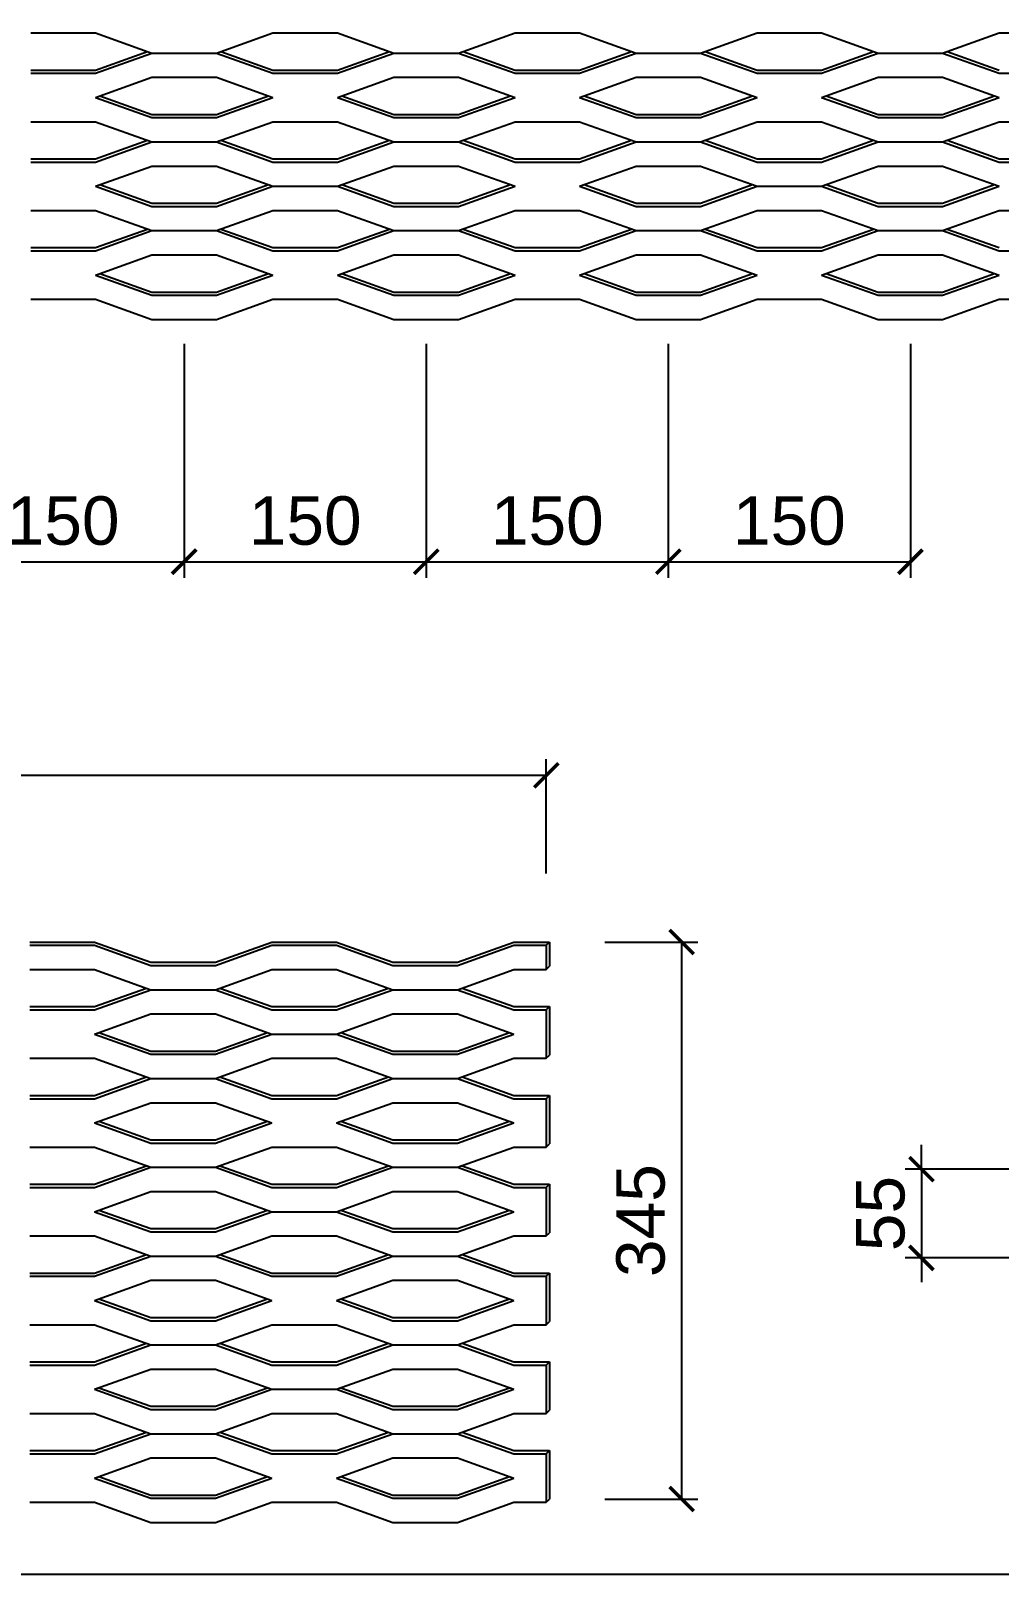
# Model space of a CAD drawing. Header units: millimetres. Extents: x 1664 to 41320, y 4122 to 31095.
# Drawn here: x 25022 to 28022, y 5202 to 9982 of the extents above; entities that cross this region are included whole.
import ezdxf

# ---------------------------------------------------------------- set-up
doc = ezdxf.new("R2010")
doc.units = ezdxf.units.MM
doc.layers.get('DEFPOINTS').update_dxf_attribs({"color": 150})
doc.layers.add('DIM', color=7, linetype='Continuous')
doc.layers.add('ELE-8', color=8, linetype='Continuous')
doc.styles.add('ARIAL', font='arial.ttf')
doc.dimstyles.new('DIM-1-50', dxfattribs={"dimscale": 50, "dimtxt": 3, "dimasz": 1.5, "dimexe": 1, "dimexo": 1.5, "dimgap": 1, "dimtad": 1, "dimdec": 3, "dimdsep": 46, "dimtxsty": 'ARIAL', "dimblk1": 'ARCHTICK', "dimblk2": 'ARCHTICK', "dimsah": 1, "dimcen": 0, "dimclrd": 256, "dimclre": 256, "dimclrt": 3, "dimazin": 2, "dimtfac": 1, "dimtdec": 3, "dimtix": 1, "dimtmove": 2, "dimatfit": 3, "dimldrblk": 'ARCHTICK', "dimfxl": 1, "dimtolj": 1, "dimtzin": 0, "dimarcsym": 0})

# ---------------------------------------------------------------- blocks, each defined once
blk = doc.blocks.new('_ArchTick')
at = {"color": 0, "linetype": 'ByBlock', "const_width": 0.15}
blk.add_lwpolyline([(-0.5, -0.5), (0.5, 0.5)], dxfattribs=at)
blk = doc.blocks.new('*D291')
at = {"layer": 'DEFPOINTS', "color": 0, "transparency": 16777216}
for p in [(24746.6, 9088), (25496.6, 9088), (25496.6, 8337.8)]:
    blk.add_point(p, dxfattribs=at)
at = {"layer": 'DIM', "lineweight": -2, "transparency": 16777216}
for p, q in [((24746.6, 9013), (24746.6, 8287.8)), ((25496.6, 9013), (25496.6, 8287.8)), ((24746.6, 8337.8), (25496.6, 8337.8))]:
    blk.add_line(p, q, dxfattribs=at)
at = {"layer": 'DIM', "lineweight": -2, "transparency": 16777216, "xscale": 75, "yscale": 75, "zscale": 75, "rotation": 180}
blk.add_blockref('_ArchTick', (24746.6, 8337.8), dxfattribs=at)
at = {"layer": 'DIM', "lineweight": -2, "transparency": 16777216, "xscale": 75, "yscale": 75, "zscale": 75}
blk.add_blockref('_ArchTick', (25496.6, 8337.8), dxfattribs=at)
at = {"layer": 'DIM', "color": 3, "transparency": 16777216, "insert": (25121.6, 8464.3), "char_height": 150, "attachment_point": 5, "style": 'ARIAL'}
blk.add_mtext('\\A1;150', dxfattribs=at)
blk = doc.blocks.new('*D292')
at = {"layer": 'DEFPOINTS', "color": 0, "transparency": 16777216}
for p in [(25496.6, 9088), (26246.6, 9088), (26246.6, 8337.8)]:
    blk.add_point(p, dxfattribs=at)
at = {"layer": 'DIM', "lineweight": -2, "transparency": 16777216}
for p, q in [((25496.6, 9013), (25496.6, 8287.8)), ((26246.6, 9013), (26246.6, 8287.8)), ((25496.6, 8337.8), (26246.6, 8337.8))]:
    blk.add_line(p, q, dxfattribs=at)
at = {"layer": 'DIM', "lineweight": -2, "transparency": 16777216, "xscale": 75, "yscale": 75, "zscale": 75, "rotation": 180}
blk.add_blockref('_ArchTick', (25496.6, 8337.8), dxfattribs=at)
at = {"layer": 'DIM', "lineweight": -2, "transparency": 16777216, "xscale": 75, "yscale": 75, "zscale": 75}
blk.add_blockref('_ArchTick', (26246.6, 8337.8), dxfattribs=at)
at = {"layer": 'DIM', "color": 3, "transparency": 16777216, "insert": (25871.6, 8464.3), "char_height": 150, "attachment_point": 5, "style": 'ARIAL'}
blk.add_mtext('\\A1;150', dxfattribs=at)
blk = doc.blocks.new('*D293')
at = {"layer": 'DEFPOINTS', "color": 0, "transparency": 16777216}
for p in [(26246.6, 9088), (26996.6, 9088), (26996.6, 8337.8)]:
    blk.add_point(p, dxfattribs=at)
at = {"layer": 'DIM', "lineweight": -2, "transparency": 16777216}
for p, q in [((26246.6, 9013), (26246.6, 8287.8)), ((26996.6, 9013), (26996.6, 8287.8)), ((26246.6, 8337.8), (26996.6, 8337.8))]:
    blk.add_line(p, q, dxfattribs=at)
at = {"layer": 'DIM', "lineweight": -2, "transparency": 16777216, "xscale": 75, "yscale": 75, "zscale": 75, "rotation": 180}
blk.add_blockref('_ArchTick', (26246.6, 8337.8), dxfattribs=at)
at = {"layer": 'DIM', "lineweight": -2, "transparency": 16777216, "xscale": 75, "yscale": 75, "zscale": 75}
blk.add_blockref('_ArchTick', (26996.6, 8337.8), dxfattribs=at)
at = {"layer": 'DIM', "color": 3, "transparency": 16777216, "insert": (26621.6, 8464.3), "char_height": 150, "attachment_point": 5, "style": 'ARIAL'}
blk.add_mtext('\\A1;150', dxfattribs=at)
blk = doc.blocks.new('*D294')
at = {"layer": 'DEFPOINTS', "color": 0, "transparency": 16777216}
for p in [(26996.6, 9088), (27746.6, 9088), (27746.6, 8337.8)]:
    blk.add_point(p, dxfattribs=at)
at = {"layer": 'DIM', "lineweight": -2, "transparency": 16777216}
for p, q in [((26996.6, 9013), (26996.6, 8287.8)), ((27746.6, 9013), (27746.6, 8287.8)), ((26996.6, 8337.8), (27746.6, 8337.8))]:
    blk.add_line(p, q, dxfattribs=at)
at = {"layer": 'DIM', "lineweight": -2, "transparency": 16777216, "xscale": 75, "yscale": 75, "zscale": 75, "rotation": 180}
blk.add_blockref('_ArchTick', (26996.6, 8337.8), dxfattribs=at)
at = {"layer": 'DIM', "lineweight": -2, "transparency": 16777216, "xscale": 75, "yscale": 75, "zscale": 75}
blk.add_blockref('_ArchTick', (27746.6, 8337.8), dxfattribs=at)
at = {"layer": 'DIM', "color": 3, "transparency": 16777216, "insert": (27371.6, 8464.3), "char_height": 150, "attachment_point": 5, "style": 'ARIAL'}
blk.add_mtext('\\A1;150', dxfattribs=at)
blk = doc.blocks.new('*D295')
at = {"layer": 'DEFPOINTS', "color": 0, "transparency": 16777216}
for p in [(26618.4, 7676.3), (22128.4, 7307), (26618.4, 7297)]:
    blk.add_point(p, dxfattribs=at)
at = {"layer": 'DIM', "lineweight": -2, "transparency": 16777216}
for p, q in [((22128.4, 7382), (22128.4, 7726.3)), ((26618.4, 7372), (26618.4, 7726.3)), ((22128.4, 7676.3), (26618.4, 7676.3))]:
    blk.add_line(p, q, dxfattribs=at)
at = {"layer": 'DIM', "lineweight": -2, "transparency": 16777216, "xscale": 75, "yscale": 75, "zscale": 75, "rotation": 180}
blk.add_blockref('_ArchTick', (22128.4, 7676.3), dxfattribs=at)
at = {"layer": 'DIM', "lineweight": -2, "transparency": 16777216, "xscale": 75, "yscale": 75, "zscale": 75}
blk.add_blockref('_ArchTick', (26618.4, 7676.3), dxfattribs=at)
at = {"layer": 'DIM', "color": 3, "transparency": 16777216, "insert": (24373.4, 7802.9), "char_height": 150, "attachment_point": 5, "style": 'ARIAL'}
blk.add_mtext('\\A1;898', dxfattribs=at)
blk = doc.blocks.new('*D296')
at = {"layer": 'DEFPOINTS', "color": 0, "transparency": 16777216}
for p in [(26724.9, 7159.9), (26724.9, 5434.9), (27037.9, 5434.9)]:
    blk.add_point(p, dxfattribs=at)
at = {"layer": 'DIM', "lineweight": -2, "transparency": 16777216}
for p, q in [((26799.9, 7159.9), (27087.9, 7159.9)), ((27037.9, 7159.9), (27037.9, 5434.9)), ((26799.9, 5434.9), (27087.9, 5434.9))]:
    blk.add_line(p, q, dxfattribs=at)
at = {"layer": 'DIM', "lineweight": -2, "transparency": 16777216, "xscale": 75, "yscale": 75, "zscale": 75}
for p, rotation in [((27037.9, 7159.9), 90), ((27037.9, 5434.9), 270)]:
    blk.add_blockref('_ArchTick', p, dxfattribs=dict(at, rotation=rotation))
at = {"layer": 'DIM', "color": 3, "transparency": 16777216, "insert": (26911.2, 6297.4), "char_height": 150, "attachment_point": 5, "rotation": 90, "style": 'ARIAL'}
blk.add_mtext('\\A1;345', dxfattribs=at)
blk = doc.blocks.new('*D282')
at = {"layer": 'DEFPOINTS', "color": 0, "transparency": 16777216}
for p in [(28413.6, 6456.6), (27780.7, 6181.6), (28413.6, 6181.6)]:
    blk.add_point(p, dxfattribs=at)
at = {"layer": 'DIM', "lineweight": -2, "transparency": 16777216}
for p, q in [((27780.7, 6456.6), (27780.7, 6531.6)), ((28338.6, 6456.6), (27730.7, 6456.6)), ((27780.7, 6456.6), (27780.7, 6181.6)), ((28338.6, 6181.6), (27730.7, 6181.6)), ((27780.7, 6181.6), (27780.7, 6106.6))]:
    blk.add_line(p, q, dxfattribs=at)
at = {"layer": 'DIM', "lineweight": -2, "transparency": 16777216, "xscale": 75, "yscale": 75, "zscale": 75}
for p, rotation in [((27780.7, 6456.6), 270), ((27780.7, 6181.6), 90)]:
    blk.add_blockref('_ArchTick', p, dxfattribs=dict(at, rotation=rotation))
at = {"layer": 'DIM', "color": 3, "transparency": 16777216, "insert": (27654.4, 6319.1), "char_height": 150, "attachment_point": 5, "rotation": 90, "style": 'ARIAL'}
blk.add_mtext('\\A1;55', dxfattribs=at)

msp = doc.modelspace()

# ---------------------------------------------------------------- linework, layer by layer
msp.add_lwpolyline([(21738.4051, 5202.4699), (30754.7525, 5202.4699), (30754.7525, 12936.2196), (21738.4051, 12936.2196)], close=True)
at = {"layer": 'ELE-8'}
for p, q in [((25021.5585, 9975.5162), (25121.5585, 9975.5162)), ((25121.5585, 9975.5162), (25221.5585, 9975.5162)), ((25221.5585, 9975.5162), (25396.5585, 9913.0162)), ((25596.5585, 9913.0162), (25771.5585, 9975.5162)), ((25771.5585, 9975.5162), (25971.5585, 9975.5162)), ((25971.5585, 9975.5162), (26146.5585, 9913.0162)), ((26346.5585, 9913.0162), (26521.5585, 9975.5162)), ((26521.5585, 9975.5162), (26621.5585, 9975.5162)), ((26621.5585, 9975.5162), (26721.5585, 9975.5162)), ((26721.5585, 9975.5162), (26896.5585, 9913.0162)), ((27096.5585, 9913.0162), (27271.5585, 9975.5162)), ((27271.5585, 9975.5162), (27471.5585, 9975.5162)), ((27471.5585, 9975.5162), (27646.5585, 9913.0162)), ((27846.5585, 9913.0162), (28021.5585, 9975.5162)), ((28021.5585, 9975.5162), (28121.5585, 9975.5162)), ((25221.5585, 9860.5162), (25382.5585, 9918.0162)), ((25221.5585, 9850.5162), (25396.5585, 9913.0162)), ((25396.5585, 9913.0162), (25596.5585, 9913.0162)), ((25596.5585, 9913.0162), (25771.5585, 9850.5162)), ((25610.5585, 9918.0162), (25771.5585, 9860.5162)), ((25971.5585, 9860.5162), (26132.5585, 9918.0162)), ((25971.5585, 9850.5162), (26146.5585, 9913.0162)), ((26146.5585, 9913.0162), (26346.5585, 9913.0162)), ((26346.5585, 9913.0162), (26521.5585, 9850.5162)), ((26360.5585, 9918.0162), (26521.5585, 9860.5162)), ((26721.5585, 9860.5162), (26882.5585, 9918.0162)), ((26721.5585, 9850.5162), (26896.5585, 9913.0162)), ((26896.5585, 9913.0162), (27096.5585, 9913.0162)), ((27096.5585, 9913.0162), (27271.5585, 9850.5162)), ((27110.5585, 9918.0162), (27271.5585, 9860.5162)), ((27471.5585, 9860.5162), (27632.5585, 9918.0162)), ((27471.5585, 9850.5162), (27646.5585, 9913.0162)), ((27646.5585, 9913.0162), (27846.5585, 9913.0162)), ((27846.5585, 9913.0162), (28021.5585, 9850.5162)), ((27860.5585, 9918.0162), (28021.5585, 9860.5162)), ((25021.5585, 9860.5162), (25131.5585, 9860.5162)), ((25021.5585, 9850.5162), (25121.5585, 9850.5162)), ((25121.5585, 9850.5162), (25221.5585, 9850.5162)), ((25131.5585, 9860.5162), (25221.5585, 9860.5162)), ((25771.5585, 9860.5162), (25971.5585, 9860.5162)), ((25771.5585, 9850.5162), (25971.5585, 9850.5162)), ((26521.5585, 9860.5162), (26631.5585, 9860.5162)), ((26521.5585, 9850.5162), (26621.5585, 9850.5162)), ((26621.5585, 9850.5162), (26721.5585, 9850.5162)), ((26631.5585, 9860.5162), (26721.5585, 9860.5162)), ((27271.5585, 9860.5162), (27471.5585, 9860.5162)), ((27271.5585, 9850.5162), (27471.5585, 9850.5162)), ((28021.5585, 9850.5162), (28121.5585, 9850.5162)), ((25221.5585, 9775.5162), (25396.5585, 9838.0162)), ((25396.5585, 9838.0162), (25596.5585, 9838.0162)), ((25596.5585, 9838.0162), (25771.5585, 9775.5162)), ((25971.5585, 9775.5162), (26146.5585, 9838.0162)), ((26146.5585, 9838.0162), (26346.5585, 9838.0162)), ((26346.5585, 9838.0162), (26521.5585, 9775.5162)), ((26721.5585, 9775.5162), (26896.5585, 9838.0162)), ((26896.5585, 9838.0162), (27096.5585, 9838.0162)), ((27096.5585, 9838.0162), (27271.5585, 9775.5162)), ((27471.5585, 9775.5162), (27646.5585, 9838.0162)), ((27646.5585, 9838.0162), (27846.5585, 9838.0162)), ((27846.5585, 9838.0162), (28021.5585, 9775.5162)), ((25221.5585, 9775.5162), (25396.5585, 9713.0162)), ((25235.5585, 9780.5162), (25396.5585, 9723.0162)), ((25596.5585, 9723.0162), (25757.5585, 9780.5162)), ((25596.5585, 9713.0162), (25771.5585, 9775.5162)), ((25971.5585, 9775.5162), (26146.5585, 9713.0162)), ((25985.5585, 9780.5162), (26146.5585, 9723.0162)), ((26346.5585, 9723.0162), (26507.5585, 9780.5162)), ((26346.5585, 9713.0162), (26521.5585, 9775.5162)), ((26721.5585, 9775.5162), (26896.5585, 9713.0162)), ((26735.5585, 9780.5162), (26896.5585, 9723.0162)), ((27096.5585, 9723.0162), (27257.5585, 9780.5162)), ((27096.5585, 9713.0162), (27271.5585, 9775.5162)), ((27471.5585, 9775.5162), (27646.5585, 9713.0162)), ((27485.5585, 9780.5162), (27646.5585, 9723.0162)), ((27846.5585, 9723.0162), (28007.5585, 9780.5162)), ((27846.5585, 9713.0162), (28021.5585, 9775.5162)), ((25396.5585, 9723.0162), (25596.5585, 9723.0162)), ((25396.5585, 9713.0162), (25596.5585, 9713.0162)), ((26146.5585, 9723.0162), (26346.5585, 9723.0162)), ((26146.5585, 9713.0162), (26346.5585, 9713.0162)), ((26896.5585, 9723.0162), (27096.5585, 9723.0162)), ((26896.5585, 9713.0162), (27096.5585, 9713.0162)), ((27646.5585, 9723.0162), (27846.5585, 9723.0162)), ((27646.5585, 9713.0162), (27846.5585, 9713.0162)), ((25021.5585, 9700.5162), (25121.5585, 9700.5162)), ((25121.5585, 9700.5162), (25221.5585, 9700.5162)), ((25221.5585, 9700.5162), (25396.5585, 9638.0162)), ((25596.5585, 9638.0162), (25771.5585, 9700.5162)), ((25771.5585, 9700.5162), (25971.5585, 9700.5162)), ((25971.5585, 9700.5162), (26146.5585, 9638.0162)), ((26346.5585, 9638.0162), (26521.5585, 9700.5162)), ((26521.5585, 9700.5162), (26621.5585, 9700.5162)), ((26621.5585, 9700.5162), (26721.5585, 9700.5162)), ((26721.5585, 9700.5162), (26896.5585, 9638.0162)), ((27096.5585, 9638.0162), (27271.5585, 9700.5162)), ((27271.5585, 9700.5162), (27471.5585, 9700.5162)), ((27471.5585, 9700.5162), (27646.5585, 9638.0162)), ((27846.5585, 9638.0162), (28021.5585, 9700.5162)), ((28021.5585, 9700.5162), (28121.5585, 9700.5162)), ((25221.5585, 9585.5162), (25382.5585, 9643.0162)), ((25221.5585, 9575.5162), (25396.5585, 9638.0162)), ((25396.5585, 9638.0162), (25596.5585, 9638.0162)), ((25596.5585, 9638.0162), (25771.5585, 9575.5162)), ((25610.5585, 9643.0162), (25771.5585, 9585.5162)), ((25971.5585, 9585.5162), (26132.5585, 9643.0162)), ((25971.5585, 9575.5162), (26146.5585, 9638.0162)), ((26146.5585, 9638.0162), (26346.5585, 9638.0162)), ((26346.5585, 9638.0162), (26521.5585, 9575.5162)), ((26360.5585, 9643.0162), (26521.5585, 9585.5162)), ((26721.5585, 9585.5162), (26882.5585, 9643.0162)), ((26721.5585, 9575.5162), (26896.5585, 9638.0162)), ((26896.5585, 9638.0162), (27096.5585, 9638.0162)), ((27096.5585, 9638.0162), (27271.5585, 9575.5162)), ((27110.5585, 9643.0162), (27271.5585, 9585.5162)), ((27471.5585, 9585.5162), (27632.5585, 9643.0162)), ((27471.5585, 9575.5162), (27646.5585, 9638.0162)), ((27646.5585, 9638.0162), (27846.5585, 9638.0162)), ((27846.5585, 9638.0162), (28021.5585, 9575.5162)), ((27860.5585, 9643.0162), (28021.5585, 9585.5162)), ((25021.5585, 9585.5162), (25131.5585, 9585.5162)), ((25021.5585, 9575.5162), (25121.5585, 9575.5162)), ((25121.5585, 9575.5162), (25221.5585, 9575.5162)), ((25131.5585, 9585.5162), (25221.5585, 9585.5162)), ((25221.5585, 9500.5162), (25396.5585, 9563.0162)), ((25396.5585, 9563.0162), (25596.5585, 9563.0162)), ((25596.5585, 9563.0162), (25771.5585, 9500.5162)), ((25771.5585, 9585.5162), (25971.5585, 9585.5162)), ((25771.5585, 9575.5162), (25971.5585, 9575.5162)), ((25971.5585, 9500.5162), (26146.5585, 9563.0162)), ((26146.5585, 9563.0162), (26346.5585, 9563.0162)), ((26346.5585, 9563.0162), (26521.5585, 9500.5162)), ((26521.5585, 9585.5162), (26631.5585, 9585.5162)), ((26521.5585, 9575.5162), (26621.5585, 9575.5162)), ((26621.5585, 9575.5162), (26721.5585, 9575.5162)), ((26631.5585, 9585.5162), (26721.5585, 9585.5162)), ((26721.5585, 9500.5162), (26896.5585, 9563.0162)), ((26896.5585, 9563.0162), (27096.5585, 9563.0162)), ((27096.5585, 9563.0162), (27271.5585, 9500.5162)), ((27271.5585, 9585.5162), (27471.5585, 9585.5162)), ((27271.5585, 9575.5162), (27471.5585, 9575.5162)), ((27471.5585, 9500.5162), (27646.5585, 9563.0162)), ((27646.5585, 9563.0162), (27846.5585, 9563.0162)), ((27846.5585, 9563.0162), (28021.5585, 9500.5162)), ((28021.5585, 9585.5162), (28131.5585, 9585.5162)), ((28021.5585, 9575.5162), (28121.5585, 9575.5162)), ((25221.5585, 9500.5162), (25396.5585, 9438.0162)), ((25235.5585, 9505.5162), (25396.5585, 9448.0162)), ((25596.5585, 9448.0162), (25757.5585, 9505.5162)), ((25596.5585, 9438.0162), (25771.5585, 9500.5162)), ((25771.5585, 9500.5162), (25971.5585, 9500.5162)), ((25971.5585, 9500.5162), (26146.5585, 9438.0162)), ((25985.5585, 9505.5162), (26146.5585, 9448.0162)), ((26346.5585, 9448.0162), (26507.5585, 9505.5162)), ((26346.5585, 9438.0162), (26521.5585, 9500.5162)), ((26721.5585, 9500.5162), (26896.5585, 9438.0162)), ((26735.5585, 9505.5162), (26896.5585, 9448.0162)), ((27096.5585, 9448.0162), (27257.5585, 9505.5162)), ((27096.5585, 9438.0162), (27271.5585, 9500.5162)), ((27271.5585, 9500.5162), (27471.5585, 9500.5162)), ((27471.5585, 9500.5162), (27646.5585, 9438.0162)), ((27485.5585, 9505.5162), (27646.5585, 9448.0162)), ((27846.5585, 9448.0162), (28007.5585, 9505.5162)), ((27846.5585, 9438.0162), (28021.5585, 9500.5162)), ((25021.5585, 9425.5162), (25121.5585, 9425.5162)), ((25121.5585, 9425.5162), (25221.5585, 9425.5162)), ((25221.5585, 9425.5162), (25396.5585, 9363.0162)), ((25396.5585, 9448.0162), (25596.5585, 9448.0162)), ((25396.5585, 9438.0162), (25596.5585, 9438.0162)), ((25596.5585, 9363.0162), (25771.5585, 9425.5162)), ((25771.5585, 9425.5162), (25971.5585, 9425.5162)), ((25971.5585, 9425.5162), (26146.5585, 9363.0162)), ((26146.5585, 9448.0162), (26346.5585, 9448.0162)), ((26146.5585, 9438.0162), (26346.5585, 9438.0162)), ((26346.5585, 9363.0162), (26521.5585, 9425.5162)), ((26521.5585, 9425.5162), (26621.5585, 9425.5162)), ((26621.5585, 9425.5162), (26721.5585, 9425.5162)), ((26721.5585, 9425.5162), (26896.5585, 9363.0162)), ((26896.5585, 9448.0162), (27096.5585, 9448.0162)), ((26896.5585, 9438.0162), (27096.5585, 9438.0162)), ((27096.5585, 9363.0162), (27271.5585, 9425.5162)), ((27271.5585, 9425.5162), (27471.5585, 9425.5162)), ((27471.5585, 9425.5162), (27646.5585, 9363.0162)), ((27646.5585, 9448.0162), (27846.5585, 9448.0162)), ((27646.5585, 9438.0162), (27846.5585, 9438.0162)), ((27846.5585, 9363.0162), (28021.5585, 9425.5162)), ((28021.5585, 9425.5162), (28121.5585, 9425.5162)), ((25221.5585, 9310.5162), (25382.5585, 9368.0162)), ((25610.5585, 9368.0162), (25771.5585, 9310.5162)), ((25971.5585, 9310.5162), (26132.5585, 9368.0162)), ((26360.5585, 9368.0162), (26521.5585, 9310.5162)), ((26721.5585, 9310.5162), (26882.5585, 9368.0162)), ((27110.5585, 9368.0162), (27271.5585, 9310.5162)), ((27471.5585, 9310.5162), (27632.5585, 9368.0162)), ((27860.5585, 9368.0162), (28021.5585, 9310.5162)), ((25221.5585, 9300.5162), (25396.5585, 9363.0162)), ((25396.5585, 9363.0162), (25596.5585, 9363.0162)), ((25596.5585, 9363.0162), (25771.5585, 9300.5162)), ((25971.5585, 9300.5162), (26146.5585, 9363.0162)), ((26146.5585, 9363.0162), (26346.5585, 9363.0162)), ((26346.5585, 9363.0162), (26521.5585, 9300.5162)), ((26721.5585, 9300.5162), (26896.5585, 9363.0162)), ((26896.5585, 9363.0162), (27096.5585, 9363.0162)), ((27096.5585, 9363.0162), (27271.5585, 9300.5162)), ((27471.5585, 9300.5162), (27646.5585, 9363.0162)), ((27646.5585, 9363.0162), (27846.5585, 9363.0162)), ((27846.5585, 9363.0162), (28021.5585, 9300.5162)), ((25021.5585, 9310.5162), (25131.5585, 9310.5162)), ((25021.5585, 9300.5162), (25121.5585, 9300.5162)), ((25121.5585, 9300.5162), (25221.5585, 9300.5162)), ((25131.5585, 9310.5162), (25221.5585, 9310.5162)), ((25221.5585, 9225.5162), (25396.5585, 9288.0162)), ((25396.5585, 9288.0162), (25596.5585, 9288.0162)), ((25596.5585, 9288.0162), (25771.5585, 9225.5162)), ((25771.5585, 9310.5162), (25971.5585, 9310.5162)), ((25771.5585, 9300.5162), (25971.5585, 9300.5162)), ((25971.5585, 9225.5162), (26146.5585, 9288.0162)), ((26146.5585, 9288.0162), (26346.5585, 9288.0162)), ((26346.5585, 9288.0162), (26521.5585, 9225.5162)), ((26521.5585, 9310.5162), (26631.5585, 9310.5162)), ((26521.5585, 9300.5162), (26621.5585, 9300.5162)), ((26621.5585, 9300.5162), (26721.5585, 9300.5162)), ((26631.5585, 9310.5162), (26721.5585, 9310.5162)), ((26721.5585, 9225.5162), (26896.5585, 9288.0162)), ((26896.5585, 9288.0162), (27096.5585, 9288.0162)), ((27096.5585, 9288.0162), (27271.5585, 9225.5162)), ((27271.5585, 9310.5162), (27471.5585, 9310.5162)), ((27271.5585, 9300.5162), (27471.5585, 9300.5162)), ((27471.5585, 9225.5162), (27646.5585, 9288.0162)), ((27646.5585, 9288.0162), (27846.5585, 9288.0162)), ((27846.5585, 9288.0162), (28021.5585, 9225.5162)), ((28021.5585, 9300.5162), (28121.5585, 9300.5162)), ((25221.5585, 9225.5162), (25396.5585, 9163.0162)), ((25235.5585, 9230.5162), (25396.5585, 9173.0162)), ((25596.5585, 9173.0162), (25757.5585, 9230.5162)), ((25596.5585, 9163.0162), (25771.5585, 9225.5162)), ((25971.5585, 9225.5162), (26146.5585, 9163.0162)), ((25985.5585, 9230.5162), (26146.5585, 9173.0162)), ((26346.5585, 9173.0162), (26507.5585, 9230.5162)), ((26346.5585, 9163.0162), (26521.5585, 9225.5162)), ((26721.5585, 9225.5162), (26896.5585, 9163.0162)), ((26735.5585, 9230.5162), (26896.5585, 9173.0162)), ((27096.5585, 9173.0162), (27257.5585, 9230.5162)), ((27096.5585, 9163.0162), (27271.5585, 9225.5162)), ((27471.5585, 9225.5162), (27646.5585, 9163.0162)), ((27485.5585, 9230.5162), (27646.5585, 9173.0162)), ((27846.5585, 9173.0162), (28007.5585, 9230.5162)), ((27846.5585, 9163.0162), (28021.5585, 9225.5162)), ((25021.5585, 9150.5162), (25121.5585, 9150.5162)), ((25121.5585, 9150.5162), (25221.5585, 9150.5162)), ((25221.5585, 9150.5162), (25396.5585, 9088.0162)), ((25396.5585, 9173.0162), (25596.5585, 9173.0162)), ((25396.5585, 9163.0162), (25596.5585, 9163.0162)), ((25596.5585, 9088.0162), (25771.5585, 9150.5162)), ((25771.5585, 9150.5162), (25971.5585, 9150.5162)), ((25971.5585, 9150.5162), (26146.5585, 9088.0162)), ((26146.5585, 9173.0162), (26346.5585, 9173.0162)), ((26146.5585, 9163.0162), (26346.5585, 9163.0162)), ((26346.5585, 9088.0162), (26521.5585, 9150.5162)), ((26521.5585, 9150.5162), (26621.5585, 9150.5162)), ((26621.5585, 9150.5162), (26721.5585, 9150.5162)), ((26721.5585, 9150.5162), (26896.5585, 9088.0162)), ((26896.5585, 9173.0162), (27096.5585, 9173.0162)), ((26896.5585, 9163.0162), (27096.5585, 9163.0162)), ((27096.5585, 9088.0162), (27271.5585, 9150.5162)), ((27271.5585, 9150.5162), (27471.5585, 9150.5162)), ((27471.5585, 9150.5162), (27646.5585, 9088.0162)), ((27646.5585, 9173.0162), (27846.5585, 9173.0162)), ((27646.5585, 9163.0162), (27846.5585, 9163.0162)), ((27846.5585, 9088.0162), (28021.5585, 9150.5162)), ((28021.5585, 9150.5162), (28121.5585, 9150.5162)), ((25396.5585, 9088.0162), (25596.5585, 9088.0162)), ((26146.5585, 9088.0162), (26346.5585, 9088.0162)), ((26896.5585, 9088.0162), (27096.5585, 9088.0162)), ((27646.5585, 9088.0162), (27846.5585, 9088.0162)), ((25018.3575, 7159.9237), (25128.3575, 7159.9237)), ((25018.3575, 7149.9237), (25118.3575, 7149.9237)), ((25118.3575, 7149.9237), (25218.3575, 7149.9237)), ((25128.3575, 7159.9237), (25218.3575, 7159.9237)), ((25218.3575, 7159.9237), (25393.3575, 7097.4237)), ((25218.3575, 7149.9237), (25393.3575, 7087.4237)), ((25593.3575, 7097.4237), (25768.3575, 7159.9237)), ((25593.3575, 7087.4237), (25768.3575, 7149.9237)), ((25768.3575, 7159.9237), (25968.3575, 7159.9237)), ((25768.3575, 7149.9237), (25968.3575, 7149.9237)), ((25968.3575, 7159.9237), (26143.3575, 7097.4237)), ((25968.3575, 7149.9237), (26143.3575, 7087.4237)), ((26343.3575, 7097.4237), (26518.3575, 7159.9237)), ((26343.3575, 7087.4237), (26518.3575, 7149.9237)), ((26518.3575, 7159.9237), (26628.3575, 7159.9237)), ((26518.3575, 7149.9237), (26618.3575, 7149.9237)), ((26618.3575, 7149.9237), (26628.3575, 7159.9237)), ((26618.3575, 7149.9237), (26618.3575, 7074.9237)), ((26628.3575, 7159.9237), (26628.3575, 7084.9237)), ((25018.3575, 7074.9237), (25118.3575, 7074.9237)), ((25118.3575, 7074.9237), (25218.3575, 7074.9237)), ((25218.3575, 7074.9237), (25393.3575, 7012.4237)), ((25393.3575, 7097.4237), (25593.3575, 7097.4237)), ((25393.3575, 7087.4237), (25593.3575, 7087.4237)), ((25593.3575, 7012.4237), (25768.3575, 7074.9237)), ((25768.3575, 7074.9237), (25968.3575, 7074.9237)), ((25968.3575, 7074.9237), (26143.3575, 7012.4237)), ((26143.3575, 7097.4237), (26343.3575, 7097.4237)), ((26143.3575, 7087.4237), (26343.3575, 7087.4237)), ((26343.3575, 7012.4237), (26518.3575, 7074.9237)), ((26518.3575, 7074.9237), (26618.3575, 7074.9237)), ((26618.3575, 7074.9237), (26628.3575, 7084.9237)), ((25218.3575, 6959.9237), (25379.3575, 7017.4237)), ((25218.3575, 6949.9237), (25393.3575, 7012.4237)), ((25393.3575, 7012.4237), (25593.3575, 7012.4237)), ((25593.3575, 7012.4237), (25768.3575, 6949.9237)), ((25607.3575, 7017.4237), (25768.3575, 6959.9237)), ((25968.3575, 6959.9237), (26129.3575, 7017.4237)), ((25968.3575, 6949.9237), (26143.3575, 7012.4237)), ((26143.3575, 7012.4237), (26343.3575, 7012.4237)), ((26343.3575, 7012.4237), (26518.3575, 6949.9237)), ((26357.3575, 7017.4237), (26518.3575, 6959.9237)), ((25018.3575, 6959.9237), (25128.3575, 6959.9237)), ((25018.3575, 6949.9237), (25118.3575, 6949.9237)), ((25118.3575, 6949.9237), (25218.3575, 6949.9237)), ((25128.3575, 6959.9237), (25218.3575, 6959.9237)), ((25218.3575, 6874.9237), (25393.3575, 6937.4237)), ((25393.3575, 6937.4237), (25593.3575, 6937.4237)), ((25593.3575, 6937.4237), (25768.3575, 6874.9237)), ((25768.3575, 6959.9237), (25968.3575, 6959.9237)), ((25768.3575, 6949.9237), (25968.3575, 6949.9237)), ((25968.3575, 6874.9237), (26143.3575, 6937.4237)), ((26143.3575, 6937.4237), (26343.3575, 6937.4237)), ((26343.3575, 6937.4237), (26518.3575, 6874.9237)), ((26518.3575, 6959.9237), (26628.3575, 6959.9237)), ((26518.3575, 6949.9237), (26618.3575, 6949.9237)), ((26618.3575, 6949.9237), (26628.3575, 6959.9237)), ((26618.3575, 6949.9237), (26618.3575, 6799.9237)), ((26628.3575, 6959.9237), (26628.3575, 6809.9237)), ((25218.3575, 6874.9237), (25393.3575, 6812.4237)), ((25232.3575, 6879.9237), (25393.3575, 6822.4237)), ((25593.3575, 6822.4237), (25754.3575, 6879.9237)), ((25593.3575, 6812.4237), (25768.3575, 6874.9237)), ((25768.3575, 6874.9237), (25968.3575, 6874.9237)), ((25968.3575, 6874.9237), (26143.3575, 6812.4237)), ((25982.3575, 6879.9237), (26143.3575, 6822.4237)), ((26343.3575, 6822.4237), (26504.3575, 6879.9237)), ((26343.3575, 6812.4237), (26518.3575, 6874.9237)), ((25018.3575, 6799.9237), (25118.3575, 6799.9237)), ((25118.3575, 6799.9237), (25218.3575, 6799.9237)), ((25218.3575, 6799.9237), (25393.3575, 6737.4237)), ((25393.3575, 6822.4237), (25593.3575, 6822.4237)), ((25393.3575, 6812.4237), (25593.3575, 6812.4237)), ((25593.3575, 6737.4237), (25768.3575, 6799.9237)), ((25768.3575, 6799.9237), (25968.3575, 6799.9237)), ((25968.3575, 6799.9237), (26143.3575, 6737.4237)), ((26143.3575, 6822.4237), (26343.3575, 6822.4237)), ((26143.3575, 6812.4237), (26343.3575, 6812.4237)), ((26343.3575, 6737.4237), (26518.3575, 6799.9237)), ((26518.3575, 6799.9237), (26618.3575, 6799.9237)), ((26618.3575, 6799.9237), (26628.3575, 6809.9237)), ((25218.3575, 6684.9237), (25379.3575, 6742.4237)), ((25607.3575, 6742.4237), (25768.3575, 6684.9237)), ((25968.3575, 6684.9237), (26129.3575, 6742.4237)), ((26357.3575, 6742.4237), (26518.3575, 6684.9237)), ((25218.3575, 6674.9237), (25393.3575, 6737.4237)), ((25393.3575, 6737.4237), (25593.3575, 6737.4237)), ((25593.3575, 6737.4237), (25768.3575, 6674.9237)), ((25968.3575, 6674.9237), (26143.3575, 6737.4237)), ((26143.3575, 6737.4237), (26343.3575, 6737.4237)), ((26343.3575, 6737.4237), (26518.3575, 6674.9237)), ((25018.3575, 6684.9237), (25128.3575, 6684.9237)), ((25018.3575, 6674.9237), (25118.3575, 6674.9237)), ((25118.3575, 6674.9237), (25218.3575, 6674.9237)), ((25128.3575, 6684.9237), (25218.3575, 6684.9237)), ((25218.3575, 6599.9237), (25393.3575, 6662.4237)), ((25393.3575, 6662.4237), (25593.3575, 6662.4237)), ((25593.3575, 6662.4237), (25768.3575, 6599.9237)), ((25768.3575, 6684.9237), (25968.3575, 6684.9237)), ((25768.3575, 6674.9237), (25968.3575, 6674.9237)), ((25968.3575, 6599.9237), (26143.3575, 6662.4237)), ((26143.3575, 6662.4237), (26343.3575, 6662.4237)), ((26343.3575, 6662.4237), (26518.3575, 6599.9237)), ((26518.3575, 6684.9237), (26628.3575, 6684.9237)), ((26518.3575, 6674.9237), (26618.3575, 6674.9237)), ((26618.3575, 6674.9237), (26628.3575, 6684.9237)), ((26618.3575, 6674.9237), (26618.3575, 6524.9237)), ((26628.3575, 6684.9237), (26628.3575, 6534.9237)), ((25218.3575, 6599.9237), (25393.3575, 6537.4237)), ((25232.3575, 6604.9237), (25393.3575, 6547.4237)), ((25593.3575, 6547.4237), (25754.3575, 6604.9237)), ((25593.3575, 6537.4237), (25768.3575, 6599.9237)), ((25968.3575, 6599.9237), (26143.3575, 6537.4237)), ((25982.3575, 6604.9237), (26143.3575, 6547.4237)), ((26343.3575, 6547.4237), (26504.3575, 6604.9237)), ((26343.3575, 6537.4237), (26518.3575, 6599.9237)), ((25018.3575, 6524.9237), (25118.3575, 6524.9237)), ((25118.3575, 6524.9237), (25218.3575, 6524.9237)), ((25218.3575, 6524.9237), (25393.3575, 6462.4237)), ((25393.3575, 6547.4237), (25593.3575, 6547.4237)), ((25393.3575, 6537.4237), (25593.3575, 6537.4237)), ((25593.3575, 6462.4237), (25768.3575, 6524.9237)), ((25768.3575, 6524.9237), (25968.3575, 6524.9237)), ((25968.3575, 6524.9237), (26143.3575, 6462.4237)), ((26143.3575, 6547.4237), (26343.3575, 6547.4237)), ((26143.3575, 6537.4237), (26343.3575, 6537.4237)), ((26343.3575, 6462.4237), (26518.3575, 6524.9237)), ((26518.3575, 6524.9237), (26618.3575, 6524.9237)), ((26618.3575, 6524.9237), (26628.3575, 6534.9237)), ((25218.3575, 6409.9237), (25379.3575, 6467.4237)), ((25218.3575, 6399.9237), (25393.3575, 6462.4237)), ((25393.3575, 6462.4237), (25593.3575, 6462.4237)), ((25593.3575, 6462.4237), (25768.3575, 6399.9237)), ((25607.3575, 6467.4237), (25768.3575, 6409.9237)), ((25968.3575, 6409.9237), (26129.3575, 6467.4237)), ((25968.3575, 6399.9237), (26143.3575, 6462.4237)), ((26143.3575, 6462.4237), (26343.3575, 6462.4237)), ((26343.3575, 6462.4237), (26518.3575, 6399.9237)), ((26357.3575, 6467.4237), (26518.3575, 6409.9237)), ((25018.3575, 6409.9237), (25128.3575, 6409.9237)), ((25128.3575, 6409.9237), (25218.3575, 6409.9237)), ((25768.3575, 6409.9237), (25968.3575, 6409.9237)), ((26518.3575, 6409.9237), (26628.3575, 6409.9237)), ((26618.3575, 6399.9237), (26628.3575, 6409.9237)), ((26628.3575, 6409.9237), (26628.3575, 6259.9237)), ((25018.3575, 6399.9237), (25118.3575, 6399.9237)), ((25118.3575, 6399.9237), (25218.3575, 6399.9237)), ((25218.3575, 6324.9237), (25393.3575, 6387.4237)), ((25393.3575, 6387.4237), (25593.3575, 6387.4237)), ((25593.3575, 6387.4237), (25768.3575, 6324.9237)), ((25768.3575, 6399.9237), (25968.3575, 6399.9237)), ((25968.3575, 6324.9237), (26143.3575, 6387.4237)), ((26143.3575, 6387.4237), (26343.3575, 6387.4237)), ((26343.3575, 6387.4237), (26518.3575, 6324.9237)), ((26518.3575, 6399.9237), (26618.3575, 6399.9237)), ((26618.3575, 6399.9237), (26618.3575, 6249.9237)), ((25218.3575, 6324.9237), (25393.3575, 6262.4237)), ((25232.3575, 6329.9237), (25393.3575, 6272.4237)), ((25593.3575, 6272.4237), (25754.3575, 6329.9237)), ((25593.3575, 6262.4237), (25768.3575, 6324.9237)), ((25768.3575, 6324.9237), (25968.3575, 6324.9237)), ((25968.3575, 6324.9237), (26143.3575, 6262.4237)), ((25982.3575, 6329.9237), (26143.3575, 6272.4237)), ((26343.3575, 6272.4237), (26504.3575, 6329.9237)), ((26343.3575, 6262.4237), (26518.3575, 6324.9237)), ((25393.3575, 6272.4237), (25593.3575, 6272.4237)), ((25393.3575, 6262.4237), (25593.3575, 6262.4237)), ((26143.3575, 6272.4237), (26343.3575, 6272.4237)), ((26143.3575, 6262.4237), (26343.3575, 6262.4237)), ((25018.3575, 6249.9237), (25118.3575, 6249.9237)), ((25118.3575, 6249.9237), (25218.3575, 6249.9237)), ((25218.3575, 6249.9237), (25393.3575, 6187.4237)), ((25593.3575, 6187.4237), (25768.3575, 6249.9237)), ((25768.3575, 6249.9237), (25968.3575, 6249.9237)), ((25968.3575, 6249.9237), (26143.3575, 6187.4237)), ((26343.3575, 6187.4237), (26518.3575, 6249.9237)), ((26518.3575, 6249.9237), (26618.3575, 6249.9237)), ((26618.3575, 6249.9237), (26628.3575, 6259.9237)), ((25218.3575, 6134.9237), (25379.3575, 6192.4237)), ((25218.3575, 6124.9237), (25393.3575, 6187.4237)), ((25393.3575, 6187.4237), (25593.3575, 6187.4237)), ((25593.3575, 6187.4237), (25768.3575, 6124.9237)), ((25607.3575, 6192.4237), (25768.3575, 6134.9237)), ((25968.3575, 6134.9237), (26129.3575, 6192.4237)), ((25968.3575, 6124.9237), (26143.3575, 6187.4237)), ((26143.3575, 6187.4237), (26343.3575, 6187.4237)), ((26343.3575, 6187.4237), (26518.3575, 6124.9237)), ((26357.3575, 6192.4237), (26518.3575, 6134.9237)), ((25018.3575, 6134.9237), (25128.3575, 6134.9237)), ((25018.3575, 6124.9237), (25118.3575, 6124.9237)), ((25118.3575, 6124.9237), (25218.3575, 6124.9237)), ((25128.3575, 6134.9237), (25218.3575, 6134.9237)), ((25768.3575, 6134.9237), (25968.3575, 6134.9237)), ((25768.3575, 6124.9237), (25968.3575, 6124.9237)), ((26518.3575, 6134.9237), (26628.3575, 6134.9237)), ((26518.3575, 6124.9237), (26618.3575, 6124.9237)), ((26618.3575, 6124.9237), (26628.3575, 6134.9237)), ((26618.3575, 6124.9237), (26618.3575, 5974.9237)), ((26628.3575, 6134.9237), (26628.3575, 5984.9237)), ((25218.3575, 6049.9237), (25393.3575, 6112.4237)), ((25393.3575, 6112.4237), (25593.3575, 6112.4237)), ((25593.3575, 6112.4237), (25768.3575, 6049.9237)), ((25968.3575, 6049.9237), (26143.3575, 6112.4237)), ((26143.3575, 6112.4237), (26343.3575, 6112.4237)), ((26343.3575, 6112.4237), (26518.3575, 6049.9237)), ((25218.3575, 6049.9237), (25393.3575, 5987.4237)), ((25232.3575, 6054.9237), (25393.3575, 5997.4237)), ((25593.3575, 5997.4237), (25754.3575, 6054.9237)), ((25593.3575, 5987.4237), (25768.3575, 6049.9237)), ((25968.3575, 6049.9237), (26143.3575, 5987.4237)), ((25982.3575, 6054.9237), (26143.3575, 5997.4237)), ((26343.3575, 5997.4237), (26504.3575, 6054.9237)), ((26343.3575, 5987.4237), (26518.3575, 6049.9237)), ((25018.3575, 5974.9237), (25118.3575, 5974.9237)), ((25118.3575, 5974.9237), (25218.3575, 5974.9237)), ((25218.3575, 5974.9237), (25393.3575, 5912.4237)), ((25393.3575, 5997.4237), (25593.3575, 5997.4237)), ((25393.3575, 5987.4237), (25593.3575, 5987.4237)), ((25593.3575, 5912.4237), (25768.3575, 5974.9237)), ((25768.3575, 5974.9237), (25968.3575, 5974.9237)), ((25968.3575, 5974.9237), (26143.3575, 5912.4237)), ((26143.3575, 5997.4237), (26343.3575, 5997.4237)), ((26143.3575, 5987.4237), (26343.3575, 5987.4237)), ((26343.3575, 5912.4237), (26518.3575, 5974.9237)), ((26518.3575, 5974.9237), (26618.3575, 5974.9237)), ((26618.3575, 5974.9237), (26628.3575, 5984.9237)), ((25218.3575, 5859.9237), (25379.3575, 5917.4237)), ((25218.3575, 5849.9237), (25393.3575, 5912.4237)), ((25393.3575, 5912.4237), (25593.3575, 5912.4237)), ((25593.3575, 5912.4237), (25768.3575, 5849.9237)), ((25607.3575, 5917.4237), (25768.3575, 5859.9237)), ((25968.3575, 5859.9237), (26129.3575, 5917.4237)), ((25968.3575, 5849.9237), (26143.3575, 5912.4237)), ((26143.3575, 5912.4237), (26343.3575, 5912.4237)), ((26343.3575, 5912.4237), (26518.3575, 5849.9237)), ((26357.3575, 5917.4237), (26518.3575, 5859.9237)), ((25018.3575, 5859.9237), (25128.3575, 5859.9237)), ((25018.3575, 5849.9237), (25118.3575, 5849.9237)), ((25118.3575, 5849.9237), (25218.3575, 5849.9237)), ((25128.3575, 5859.9237), (25218.3575, 5859.9237)), ((25218.3575, 5774.9237), (25393.3575, 5837.4237)), ((25393.3575, 5837.4237), (25593.3575, 5837.4237)), ((25593.3575, 5837.4237), (25768.3575, 5774.9237)), ((25768.3575, 5859.9237), (25968.3575, 5859.9237)), ((25768.3575, 5849.9237), (25968.3575, 5849.9237)), ((25968.3575, 5774.9237), (26143.3575, 5837.4237)), ((26143.3575, 5837.4237), (26343.3575, 5837.4237)), ((26343.3575, 5837.4237), (26518.3575, 5774.9237)), ((26518.3575, 5859.9237), (26628.3575, 5859.9237)), ((26518.3575, 5849.9237), (26618.3575, 5849.9237)), ((26618.3575, 5849.9237), (26628.3575, 5859.9237)), ((26618.3575, 5849.9237), (26618.3575, 5699.9237)), ((26628.3575, 5859.9237), (26628.3575, 5709.9237)), ((25218.3575, 5774.9237), (25393.3575, 5712.4237)), ((25232.3575, 5779.9237), (25393.3575, 5722.4237)), ((25593.3575, 5722.4237), (25754.3575, 5779.9237)), ((25593.3575, 5712.4237), (25768.3575, 5774.9237)), ((25768.3575, 5774.9237), (25968.3575, 5774.9237)), ((25968.3575, 5774.9237), (26143.3575, 5712.4237)), ((25982.3575, 5779.9237), (26143.3575, 5722.4237)), ((26343.3575, 5722.4237), (26504.3575, 5779.9237)), ((26343.3575, 5712.4237), (26518.3575, 5774.9237)), ((25018.3575, 5699.9237), (25118.3575, 5699.9237)), ((25118.3575, 5699.9237), (25218.3575, 5699.9237)), ((25218.3575, 5699.9237), (25393.3575, 5637.4237)), ((25393.3575, 5722.4237), (25593.3575, 5722.4237)), ((25393.3575, 5712.4237), (25593.3575, 5712.4237)), ((25593.3575, 5637.4237), (25768.3575, 5699.9237)), ((25768.3575, 5699.9237), (25968.3575, 5699.9237)), ((25968.3575, 5699.9237), (26143.3575, 5637.4237)), ((26143.3575, 5722.4237), (26343.3575, 5722.4237)), ((26143.3575, 5712.4237), (26343.3575, 5712.4237)), ((26343.3575, 5637.4237), (26518.3575, 5699.9237)), ((26518.3575, 5699.9237), (26618.3575, 5699.9237)), ((26618.3575, 5699.9237), (26628.3575, 5709.9237)), ((25218.3575, 5584.9237), (25379.3575, 5642.4237)), ((25607.3575, 5642.4237), (25768.3575, 5584.9237)), ((25968.3575, 5584.9237), (26129.3575, 5642.4237)), ((26357.3575, 5642.4237), (26518.3575, 5584.9237)), ((25218.3575, 5574.9237), (25393.3575, 5637.4237)), ((25393.3575, 5637.4237), (25593.3575, 5637.4237)), ((25593.3575, 5637.4237), (25768.3575, 5574.9237)), ((25968.3575, 5574.9237), (26143.3575, 5637.4237)), ((26143.3575, 5637.4237), (26343.3575, 5637.4237)), ((26343.3575, 5637.4237), (26518.3575, 5574.9237)), ((25018.3575, 5584.9237), (25128.3575, 5584.9237)), ((25018.3575, 5574.9237), (25118.3575, 5574.9237)), ((25118.3575, 5574.9237), (25218.3575, 5574.9237)), ((25128.3575, 5584.9237), (25218.3575, 5584.9237)), ((25218.3575, 5499.9237), (25393.3575, 5562.4237)), ((25393.3575, 5562.4237), (25593.3575, 5562.4237)), ((25593.3575, 5562.4237), (25768.3575, 5499.9237)), ((25768.3575, 5584.9237), (25968.3575, 5584.9237)), ((25768.3575, 5574.9237), (25968.3575, 5574.9237)), ((25968.3575, 5499.9237), (26143.3575, 5562.4237)), ((26143.3575, 5562.4237), (26343.3575, 5562.4237)), ((26343.3575, 5562.4237), (26518.3575, 5499.9237)), ((26518.3575, 5584.9237), (26628.3575, 5584.9237)), ((26518.3575, 5574.9237), (26618.3575, 5574.9237)), ((26618.3575, 5574.9237), (26628.3575, 5584.9237)), ((26618.3575, 5574.9237), (26618.3575, 5424.9237)), ((26628.3575, 5584.9237), (26628.3575, 5434.9237)), ((25218.3575, 5499.9237), (25393.3575, 5437.4237)), ((25232.3575, 5504.9237), (25393.3575, 5447.4237)), ((25593.3575, 5447.4237), (25754.3575, 5504.9237)), ((25593.3575, 5437.4237), (25768.3575, 5499.9237)), ((25968.3575, 5499.9237), (26143.3575, 5437.4237)), ((25982.3575, 5504.9237), (26143.3575, 5447.4237)), ((26343.3575, 5447.4237), (26504.3575, 5504.9237)), ((26343.3575, 5437.4237), (26518.3575, 5499.9237)), ((25018.3575, 5424.9237), (25118.3575, 5424.9237)), ((25118.3575, 5424.9237), (25218.3575, 5424.9237)), ((25218.3575, 5424.9237), (25393.3575, 5362.4237)), ((25393.3575, 5447.4237), (25593.3575, 5447.4237)), ((25393.3575, 5437.4237), (25593.3575, 5437.4237)), ((25593.3575, 5362.4237), (25768.3575, 5424.9237)), ((25768.3575, 5424.9237), (25968.3575, 5424.9237)), ((25968.3575, 5424.9237), (26143.3575, 5362.4237)), ((26143.3575, 5447.4237), (26343.3575, 5447.4237)), ((26143.3575, 5437.4237), (26343.3575, 5437.4237)), ((26343.3575, 5362.4237), (26518.3575, 5424.9237)), ((26518.3575, 5424.9237), (26618.3575, 5424.9237)), ((26618.3575, 5424.9237), (26628.3575, 5434.9237)), ((25393.3575, 5362.4237), (25593.3575, 5362.4237)), ((26143.3575, 5362.4237), (26343.3575, 5362.4237))]:
    msp.add_line(p, q, dxfattribs=at)

# ---------------------------------------------------------------- dimensions: what is measured, and where the dimension line sits
at = {"layer": 'DIM'}
for base, p1, p2, picture, middle in [((25496.5585, 8337.7589), (24746.5585, 9088.0162), (25496.5585, 9088.0162), '*D291', (25121.5585, 8464.3448)), ((26246.5585, 8337.7589), (25496.5585, 9088.0162), (26246.5585, 9088.0162), '*D292', (25871.5585, 8464.3448)), ((26996.5585, 8337.7589), (26246.5585, 9088.0162), (26996.5585, 9088.0162), '*D293', (26621.5585, 8464.3448)), ((27746.5585, 8337.7589), (26996.5585, 9088.0162), (27746.5585, 9088.0162), '*D294', (27371.5585, 8464.3448)), ((26618.3575, 7676.2969), (22128.3575, 7306.9512), (26618.3575, 7296.9512), '*D295', (24373.3575, 7802.8828))]:
    dim = msp.add_linear_dim(base=base, p1=p1, p2=p2, dimstyle='DIM-1-50', override={"dimlfac": 0.2}, dxfattribs=at)
    dim.commit()
    dim.dimension.update_dxf_attribs({"geometry": picture, "text_midpoint": middle})
for base, p1, p2, picture, middle in [((27037.8542, 5434.9237), (26724.9203, 7159.9237), (26724.9203, 5434.9237), '*D296', (26911.2171, 6297.4237)), ((27780.7202, 6181.5691), (28413.6397, 6456.5691), (28413.6397, 6181.5691), '*D282', (27654.4412, 6319.0691))]:
    dim = msp.add_linear_dim(base=base, p1=p1, p2=p2, angle=90, dimstyle='DIM-1-50', override={"dimlfac": 0.2}, dxfattribs=at)
    dim.commit()
    dim.dimension.update_dxf_attribs({"geometry": picture, "text_midpoint": middle})

doc.saveas('drawing.dxf')
